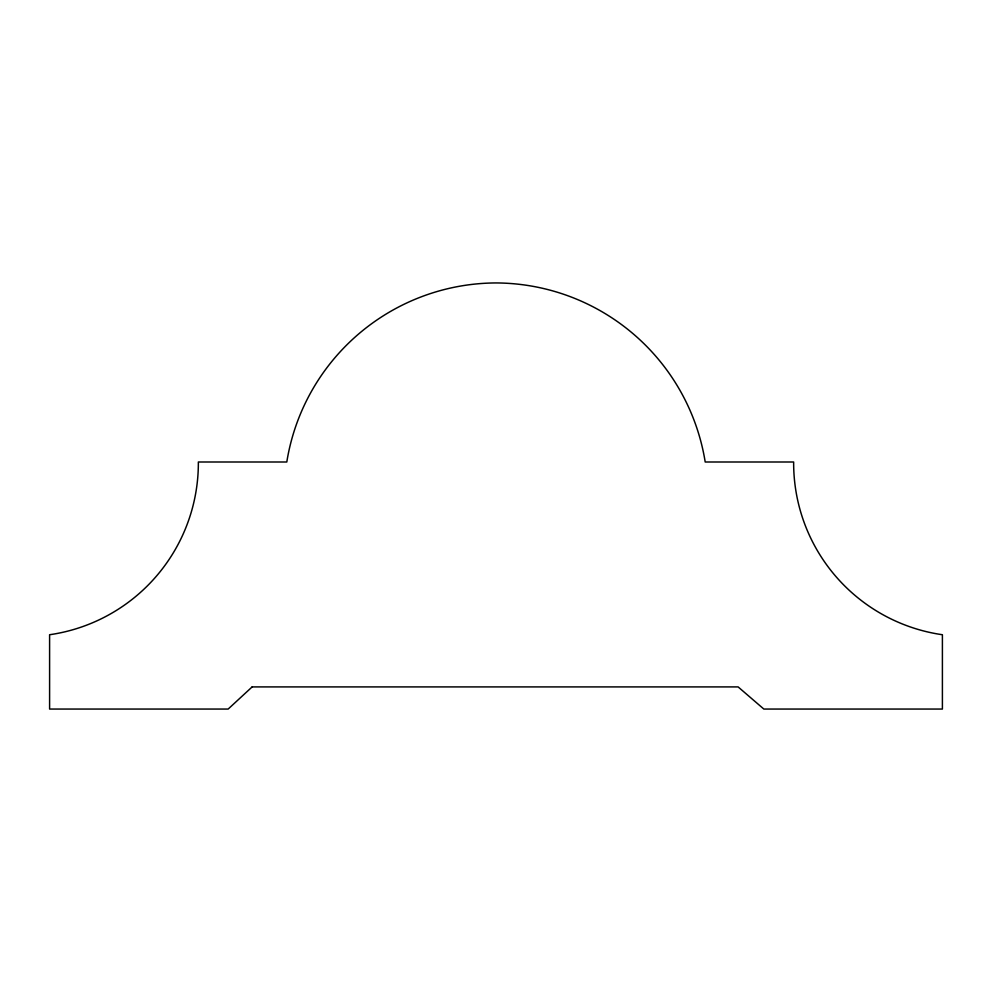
<?xml version="1.0" encoding="UTF-8"?>
<svg xmlns="http://www.w3.org/2000/svg" width="992" height="992" viewBox="0 0 992 992"><rect width="100%" height="100%" fill="white"/><g stroke="black" fill="none" stroke-linecap="round" stroke-linejoin="round"><path stroke-width="1.49" d="M252.142 686.91L228.16 709.057L49.6 709.057L49.6 634.731A173.439 173.439 0 0 0 198.35 461.999L286.8 461.999A212.772 212.772 0 0 1 496 282.943A212.772 212.772 0 0 1 705.2 461.999L793.65 461.999A173.439 173.439 0 0 0 942.4 634.731L942.4 709.057L763.84 709.057L738.11 686.91L252.142 686.91"/></g></svg>
